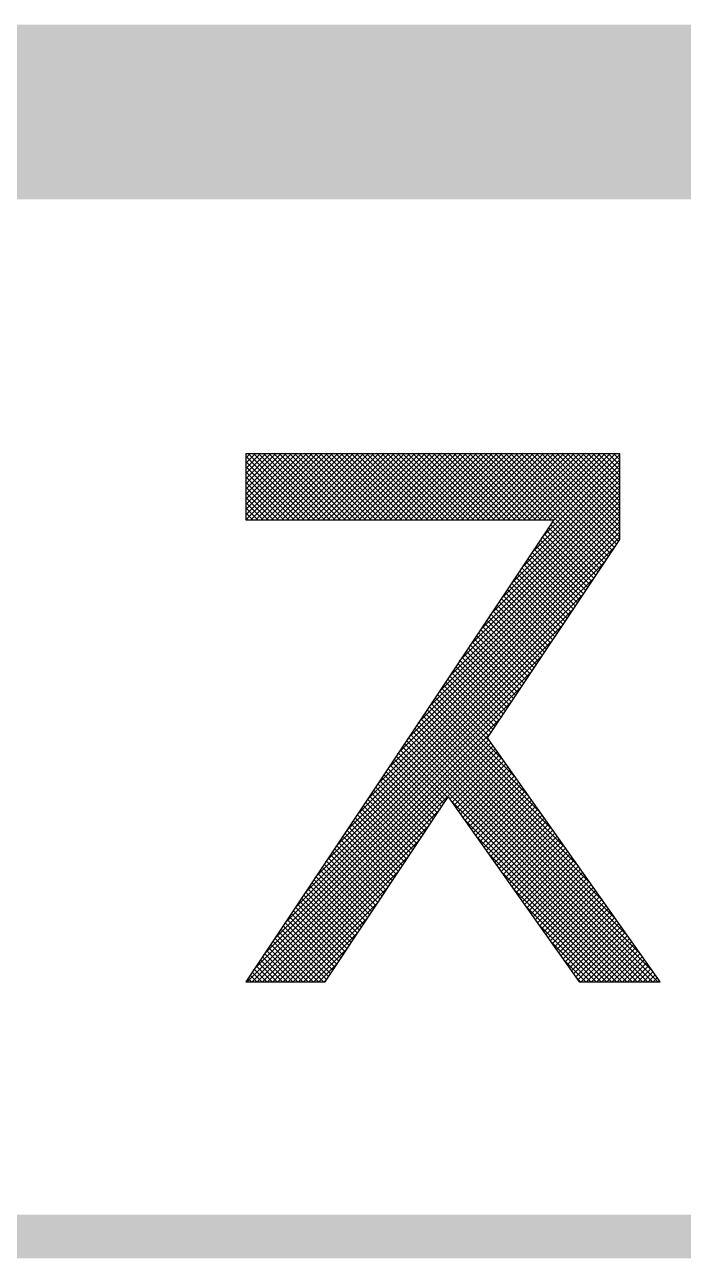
# Model space of a CAD drawing. Extents: x 610887 to 611781, y -400493 to -399849.
# Drawn here: x 611051.96 to 611060.43, y -400442.33 to -400426.48 of the extents above; entities that cross this region are included whole.
import ezdxf

# ---------------------------------------------------------------- set-up
doc = ezdxf.new("R2010")
doc.units = 0
doc.header["$LTSCALE"] = 1000
doc.layers.get('0').update_dxf_attribs({"linetype": 'CONTINUOUS'})
doc.layers.add('9-BOX', color=7, linetype='CONTINUOUS')

# ---------------------------------------------------------------- blocks, each defined once
blk = doc.blocks.new('*X14')
at = {"color": 0}
for p, q in [((237817.761, 346149.348), (237818.811, 346150.398)), ((237817.761, 346149.437), (237818.722, 346150.398)), ((237817.761, 346149.525), (237818.634, 346150.398)), ((237817.761, 346149.613), (237818.546, 346150.398)), ((237817.761, 346149.702), (237818.457, 346150.398)), ((237817.761, 346149.79), (237818.369, 346150.398)), ((237817.761, 346149.879), (237818.28, 346150.398)), ((237817.761, 346149.967), (237818.192, 346150.398)), ((237817.761, 346150.055), (237818.104, 346150.398)), ((237817.761, 346150.144), (237818.015, 346150.398)), ((237817.761, 346150.232), (237817.927, 346150.398)), ((237817.761, 346150.321), (237817.838, 346150.398)), ((237818.849, 346149.264), (237817.761, 346150.352)), ((237818.76, 346149.264), (237817.761, 346150.263)), ((237817.765, 346149.264), (237818.899, 346150.398)), ((237818.937, 346149.264), (237817.803, 346150.398)), ((237817.853, 346149.264), (237818.987, 346150.398)), ((237819.025, 346149.264), (237817.891, 346150.398)), ((237817.942, 346149.264), (237819.076, 346150.398)), ((237819.114, 346149.264), (237817.98, 346150.398)), ((237818.03, 346149.264), (237819.164, 346150.398)), ((237819.202, 346149.264), (237818.068, 346150.398)), ((237818.119, 346149.264), (237819.253, 346150.398)), ((237819.291, 346149.264), (237818.157, 346150.398)), ((237818.207, 346149.264), (237819.341, 346150.398)), ((237819.379, 346149.264), (237818.245, 346150.398)), ((237818.295, 346149.264), (237819.429, 346150.398)), ((237819.467, 346149.264), (237818.333, 346150.398)), ((237818.384, 346149.264), (237819.518, 346150.398)), ((237819.556, 346149.264), (237818.422, 346150.398)), ((237818.472, 346149.264), (237819.606, 346150.398)), ((237819.644, 346149.264), (237818.51, 346150.398)), ((237818.561, 346149.264), (237819.695, 346150.398)), ((237819.733, 346149.264), (237818.599, 346150.398)), ((237818.649, 346149.264), (237819.783, 346150.398)), ((237819.821, 346149.264), (237818.687, 346150.398)), ((237818.737, 346149.264), (237819.871, 346150.398)), ((237819.909, 346149.264), (237818.775, 346150.398)), ((237818.826, 346149.264), (237819.96, 346150.398)), ((237819.998, 346149.264), (237818.864, 346150.398)), ((237818.914, 346149.264), (237820.048, 346150.398)), ((237820.086, 346149.264), (237818.952, 346150.398)), ((237819.003, 346149.264), (237820.137, 346150.398)), ((237820.175, 346149.264), (237819.041, 346150.398)), ((237819.091, 346149.264), (237820.225, 346150.398)), ((237820.263, 346149.264), (237819.129, 346150.398)), ((237819.179, 346149.264), (237820.313, 346150.398)), ((237820.351, 346149.264), (237819.217, 346150.398)), ((237819.268, 346149.264), (237820.402, 346150.398)), ((237820.44, 346149.264), (237819.306, 346150.398)), ((237819.356, 346149.264), (237820.49, 346150.398)), ((237820.528, 346149.264), (237819.394, 346150.398)), ((237819.444, 346149.264), (237820.578, 346150.398)), ((237820.616, 346149.264), (237819.482, 346150.398)), ((237819.533, 346149.264), (237820.667, 346150.398)), ((237820.705, 346149.264), (237819.571, 346150.398)), ((237819.621, 346149.264), (237820.755, 346150.398)), ((237820.793, 346149.264), (237819.659, 346150.398)), ((237819.71, 346149.264), (237820.844, 346150.398)), ((237820.882, 346149.264), (237819.748, 346150.398)), ((237819.798, 346149.264), (237820.932, 346150.398)), ((237820.97, 346149.264), (237819.836, 346150.398)), ((237819.886, 346149.264), (237821.02, 346150.398)), ((237821.058, 346149.264), (237819.924, 346150.398)), ((237819.975, 346149.264), (237821.109, 346150.398)), ((237821.147, 346149.264), (237820.013, 346150.398)), ((237820.063, 346149.264), (237821.197, 346150.398)), ((237821.235, 346149.264), (237820.101, 346150.398)), ((237820.152, 346149.264), (237821.286, 346150.398)), ((237821.324, 346149.264), (237820.19, 346150.398)), ((237820.24, 346149.264), (237821.374, 346150.398)), ((237821.412, 346149.264), (237820.278, 346150.398)), ((237820.328, 346149.264), (237821.462, 346150.398)), ((237821.5, 346149.264), (237820.366, 346150.398)), ((237820.417, 346149.264), (237821.551, 346150.398)), ((237821.589, 346149.264), (237820.455, 346150.398)), ((237820.505, 346149.264), (237821.639, 346150.398)), ((237821.677, 346149.264), (237820.543, 346150.398)), ((237820.594, 346149.264), (237821.728, 346150.398)), ((237821.766, 346149.264), (237820.632, 346150.398)), ((237820.682, 346149.264), (237821.816, 346150.398)), ((237821.854, 346149.264), (237820.72, 346150.398)), ((237820.77, 346149.264), (237821.904, 346150.398)), ((237821.942, 346149.264), (237820.808, 346150.398)), ((237820.859, 346149.264), (237821.993, 346150.398)), ((237822.031, 346149.264), (237820.897, 346150.398)), ((237820.947, 346149.264), (237822.081, 346150.398)), ((237822.119, 346149.264), (237820.985, 346150.398)), ((237821.035, 346149.264), (237822.169, 346150.398)), ((237822.207, 346149.264), (237821.073, 346150.398)), ((237821.124, 346149.264), (237822.258, 346150.398)), ((237822.296, 346149.264), (237821.162, 346150.398)), ((237821.212, 346149.264), (237822.346, 346150.398)), ((237822.384, 346149.264), (237821.25, 346150.398)), ((237821.301, 346149.264), (237822.435, 346150.398)), ((237822.473, 346149.264), (237821.339, 346150.398)), ((237821.389, 346149.264), (237822.523, 346150.398)), ((237822.561, 346149.264), (237821.427, 346150.398)), ((237821.477, 346149.264), (237822.611, 346150.398)), ((237822.649, 346149.264), (237821.515, 346150.398)), ((237821.566, 346149.264), (237822.7, 346150.398)), ((237822.738, 346149.264), (237821.604, 346150.398)), ((237821.654, 346149.264), (237822.788, 346150.398)), ((237822.826, 346149.264), (237821.692, 346150.398)), ((237821.743, 346149.264), (237822.877, 346150.398)), ((237822.915, 346149.264), (237821.781, 346150.398)), ((237821.831, 346149.264), (237822.965, 346150.398)), ((237823.003, 346149.264), (237821.869, 346150.398)), ((237821.919, 346149.264), (237823.053, 346150.398)), ((237823.886, 346148.469), (237821.957, 346150.398)), ((237822.008, 346149.264), (237823.142, 346150.398)), ((237823.921, 346148.522), (237822.046, 346150.398)), ((237822.096, 346149.264), (237823.23, 346150.398)), ((237823.957, 346148.576), (237822.134, 346150.398)), ((237822.185, 346149.264), (237823.319, 346150.398)), ((237823.992, 346148.629), (237822.223, 346150.398)), ((237822.273, 346149.264), (237823.407, 346150.398)), ((237824.027, 346148.682), (237822.311, 346150.398)), ((237822.361, 346149.264), (237823.495, 346150.398)), ((237824.063, 346148.735), (237822.399, 346150.398)), ((237822.45, 346149.264), (237823.584, 346150.398)), ((237824.098, 346148.788), (237822.488, 346150.398)), ((237822.538, 346149.264), (237823.672, 346150.398)), ((237824.133, 346148.841), (237822.576, 346150.398)), ((237822.626, 346149.264), (237823.76, 346150.398)), ((237824.169, 346148.894), (237822.664, 346150.398)), ((237822.715, 346149.264), (237823.849, 346150.398)), ((237824.187, 346148.964), (237822.753, 346150.398)), ((237822.803, 346149.264), (237823.937, 346150.398)), ((237824.187, 346149.052), (237822.841, 346150.398)), ((237822.845, 346148.953), (237824.187, 346150.294)), ((237822.892, 346149.264), (237824.026, 346150.398)), ((237824.187, 346149.141), (237822.93, 346150.398)), ((237822.98, 346149.264), (237824.114, 346150.398)), ((237824.187, 346149.229), (237823.018, 346150.398)), ((237823.022, 346149.218), (237824.187, 346150.383)), ((237824.187, 346149.317), (237823.106, 346150.398)), ((237824.187, 346149.406), (237823.195, 346150.398)), ((237824.187, 346149.494), (237823.283, 346150.398)), ((237824.187, 346149.583), (237823.372, 346150.398)), ((237824.187, 346149.671), (237823.46, 346150.398)), ((237824.187, 346149.759), (237823.548, 346150.398)), ((237824.187, 346149.848), (237823.637, 346150.398)), ((237824.187, 346149.936), (237823.725, 346150.398)), ((237824.187, 346150.025), (237823.814, 346150.398)), ((237824.187, 346150.113), (237823.902, 346150.398)), ((237824.187, 346150.201), (237823.99, 346150.398)), ((237824.187, 346150.29), (237824.079, 346150.398)), ((237824.187, 346150.378), (237824.167, 346150.398)), ((237818.672, 346149.264), (237817.761, 346150.175)), ((237818.584, 346149.264), (237817.761, 346150.087)), ((237822.492, 346148.422), (237824.187, 346150.117)), ((237822.669, 346148.688), (237824.187, 346150.206)), ((237818.495, 346149.264), (237817.761, 346149.998)), ((237818.407, 346149.264), (237817.761, 346149.91)), ((237821.962, 346147.627), (237824.187, 346149.852)), ((237822.138, 346147.892), (237824.187, 346149.941)), ((237822.315, 346148.157), (237824.187, 346150.029)), ((237818.318, 346149.264), (237817.761, 346149.821)), ((237818.23, 346149.264), (237817.761, 346149.733)), ((237818.142, 346149.264), (237817.761, 346149.645)), ((237821.608, 346147.097), (237824.187, 346149.676)), ((237821.785, 346147.362), (237824.187, 346149.764)), ((237818.053, 346149.264), (237817.761, 346149.556)), ((237817.965, 346149.264), (237817.761, 346149.468)), ((237821.078, 346146.301), (237824.187, 346149.41)), ((237821.254, 346146.566), (237824.187, 346149.499)), ((237821.431, 346146.831), (237824.187, 346149.587)), ((237817.876, 346149.264), (237817.761, 346149.379)), ((237817.788, 346149.264), (237817.761, 346149.291)), ((237820.724, 346145.771), (237824.187, 346149.234)), ((237820.901, 346146.036), (237824.187, 346149.322)), ((237823.851, 346148.416), (237823.033, 346149.234)), ((237820.371, 346145.24), (237824.187, 346149.057)), ((237820.547, 346145.506), (237824.187, 346149.145)), ((237823.709, 346148.204), (237822.892, 346149.022)), ((237823.744, 346148.257), (237822.927, 346149.075)), ((237823.78, 346148.31), (237822.962, 346149.128)), ((237823.815, 346148.363), (237822.998, 346149.181)), ((237820.017, 346144.71), (237824.105, 346148.798)), ((237820.194, 346144.975), (237824.187, 346148.968)), ((237823.568, 346147.992), (237822.75, 346148.81)), ((237823.603, 346148.045), (237822.786, 346148.863)), ((237823.638, 346148.098), (237822.821, 346148.916)), ((237823.674, 346148.151), (237822.856, 346148.969)), ((237823.426, 346147.78), (237822.609, 346148.598)), ((237823.462, 346147.833), (237822.644, 346148.651)), ((237823.497, 346147.886), (237822.679, 346148.704)), ((237823.532, 346147.939), (237822.715, 346148.757)), ((237819.84, 346144.445), (237823.928, 346148.533)), ((237823.285, 346147.568), (237822.467, 346148.385)), ((237823.32, 346147.621), (237822.503, 346148.438)), ((237823.355, 346147.674), (237822.538, 346148.492)), ((237823.391, 346147.727), (237822.573, 346148.545)), ((237819.663, 346144.18), (237823.751, 346148.267)), ((237823.143, 346147.356), (237822.326, 346148.173)), ((237823.179, 346147.409), (237822.361, 346148.226)), ((237823.214, 346147.462), (237822.397, 346148.279)), ((237823.249, 346147.515), (237822.432, 346148.332)), ((237819.487, 346143.915), (237823.574, 346148.002)), ((237823.002, 346147.144), (237822.184, 346147.961)), ((237823.037, 346147.197), (237822.22, 346148.014)), ((237823.073, 346147.25), (237822.255, 346148.067)), ((237823.108, 346147.303), (237822.291, 346148.12)), ((237819.31, 346143.649), (237823.397, 346147.737)), ((237822.86, 346146.932), (237822.043, 346147.749)), ((237822.896, 346146.985), (237822.078, 346147.802)), ((237822.931, 346147.038), (237822.114, 346147.855)), ((237822.966, 346147.091), (237822.149, 346147.908)), ((237822.719, 346146.72), (237821.902, 346147.537)), ((237822.754, 346146.773), (237821.937, 346147.59)), ((237822.79, 346146.826), (237821.972, 346147.643)), ((237822.825, 346146.879), (237822.008, 346147.696)), ((237819.133, 346143.384), (237823.22, 346147.471)), ((237822.578, 346146.507), (237821.76, 346147.325)), ((237822.613, 346146.561), (237821.796, 346147.378)), ((237822.648, 346146.614), (237821.831, 346147.431)), ((237822.684, 346146.667), (237821.866, 346147.484)), ((237818.956, 346143.119), (237823.043, 346147.206)), ((237822.436, 346146.295), (237821.619, 346147.113)), ((237822.471, 346146.348), (237821.654, 346147.166)), ((237822.507, 346146.401), (237821.689, 346147.219)), ((237822.542, 346146.454), (237821.725, 346147.272)), ((237818.78, 346142.854), (237822.866, 346146.941)), ((237822.295, 346146.083), (237821.477, 346146.901)), ((237822.33, 346146.136), (237821.513, 346146.954)), ((237822.365, 346146.189), (237821.548, 346147.007)), ((237822.401, 346146.242), (237821.583, 346147.06)), ((237818.603, 346142.589), (237822.689, 346146.675)), ((237822.153, 346145.871), (237821.336, 346146.688)), ((237822.189, 346145.924), (237821.371, 346146.741)), ((237822.224, 346145.977), (237821.407, 346146.794)), ((237822.259, 346146.03), (237821.442, 346146.847)), ((237822.012, 346145.659), (237821.195, 346146.476)), ((237822.047, 346145.712), (237821.23, 346146.529)), ((237822.082, 346145.765), (237821.265, 346146.582)), ((237822.118, 346145.818), (237821.301, 346146.635)), ((237818.426, 346142.324), (237822.513, 346146.41)), ((237822.187, 346145.13), (237821.053, 346146.264)), ((237821.972, 346145.434), (237821.088, 346146.317)), ((237821.941, 346145.553), (237821.124, 346146.37)), ((237821.976, 346145.606), (237821.159, 346146.423)), ((237818.249, 346142.058), (237822.336, 346146.145)), ((237823.047, 346143.917), (237820.912, 346146.052)), ((237822.832, 346144.22), (237820.947, 346146.105)), ((237822.617, 346144.523), (237820.982, 346146.158)), ((237822.402, 346144.827), (237821.018, 346146.211)), ((237818.072, 346141.793), (237822.159, 346145.879)), ((237823.907, 346142.703), (237820.77, 346145.84)), ((237823.692, 346143.006), (237820.806, 346145.893)), ((237823.477, 346143.31), (237820.841, 346145.946)), ((237823.262, 346143.613), (237820.876, 346145.999)), ((237817.896, 346141.528), (237821.982, 346145.614)), ((237824.767, 346141.489), (237820.629, 346145.628)), ((237824.552, 346141.793), (237820.664, 346145.681)), ((237824.337, 346142.096), (237820.7, 346145.734)), ((237824.122, 346142.4), (237820.735, 346145.787)), ((237817.782, 346141.326), (237821.938, 346145.482)), ((237817.87, 346141.326), (237821.974, 346145.43)), ((237824.577, 346141.326), (237820.487, 346145.416)), ((237824.665, 346141.326), (237820.523, 346145.469)), ((237824.754, 346141.326), (237820.558, 346145.522)), ((237824.842, 346141.326), (237820.593, 346145.575)), ((237817.959, 346141.326), (237822.011, 346145.378)), ((237818.047, 346141.326), (237822.048, 346145.327)), ((237821.164, 346144.385), (237820.346, 346145.203)), ((237821.199, 346144.439), (237820.381, 346145.257)), ((237821.235, 346144.492), (237820.417, 346145.31)), ((237824.489, 346141.326), (237820.452, 346145.363)), ((237821.27, 346144.46), (237822.084, 346145.275)), ((237821.307, 346144.409), (237822.121, 346145.223)), ((237821.023, 346144.173), (237820.205, 346144.991)), ((237821.058, 346144.226), (237820.24, 346145.044)), ((237821.093, 346144.279), (237820.275, 346145.097)), ((237821.129, 346144.332), (237820.311, 346145.15)), ((237821.343, 346144.357), (237822.158, 346145.171)), ((237821.38, 346144.305), (237822.194, 346145.12)), ((237821.416, 346144.253), (237822.231, 346145.068)), ((237821.453, 346144.202), (237822.268, 346145.016)), ((237821.49, 346144.15), (237822.304, 346144.965)), ((237820.881, 346143.961), (237820.063, 346144.779)), ((237820.916, 346144.014), (237820.098, 346144.832)), ((237820.952, 346144.067), (237820.134, 346144.885)), ((237820.987, 346144.12), (237820.169, 346144.938)), ((237821.526, 346144.098), (237822.341, 346144.913)), ((237821.563, 346144.046), (237822.378, 346144.861)), ((237821.6, 346143.995), (237822.414, 346144.809)), ((237821.636, 346143.943), (237822.451, 346144.758)), ((237820.74, 346143.749), (237819.922, 346144.567)), ((237820.775, 346143.802), (237819.957, 346144.62)), ((237820.81, 346143.855), (237819.992, 346144.673)), ((237820.846, 346143.908), (237820.028, 346144.726)), ((237821.673, 346143.891), (237822.488, 346144.706)), ((237821.71, 346143.84), (237822.524, 346144.654)), ((237821.746, 346143.788), (237822.561, 346144.602)), ((237821.783, 346143.736), (237822.598, 346144.551)), ((237820.598, 346143.537), (237819.78, 346144.355)), ((237820.634, 346143.59), (237819.816, 346144.408)), ((237820.669, 346143.643), (237819.851, 346144.461)), ((237820.704, 346143.696), (237819.886, 346144.514)), ((237824.4, 346141.326), (237821.279, 346144.447)), ((237821.82, 346143.684), (237822.634, 346144.499)), ((237821.856, 346143.633), (237822.671, 346144.447)), ((237821.893, 346143.581), (237822.708, 346144.395)), ((237821.93, 346143.529), (237822.744, 346144.344)), ((237818.136, 346141.326), (237821.102, 346144.292)), ((237820.457, 346143.325), (237819.639, 346144.143)), ((237820.492, 346143.378), (237819.674, 346144.196)), ((237820.528, 346143.431), (237819.71, 346144.249)), ((237820.563, 346143.484), (237819.745, 346144.302)), ((237824.312, 346141.326), (237821.494, 346144.143)), ((237821.966, 346143.477), (237822.781, 346144.292)), ((237822.003, 346143.426), (237822.818, 346144.24)), ((237822.04, 346143.374), (237822.854, 346144.189)), ((237822.076, 346143.322), (237822.891, 346144.137)), ((237818.224, 346141.326), (237820.925, 346144.027)), ((237820.315, 346143.113), (237819.497, 346143.931)), ((237820.351, 346143.166), (237819.533, 346143.984)), ((237820.386, 346143.219), (237819.568, 346144.037)), ((237820.421, 346143.272), (237819.604, 346144.09)), ((237822.113, 346143.27), (237822.928, 346144.085)), ((237822.15, 346143.219), (237822.964, 346144.033)), ((237822.186, 346143.167), (237823.001, 346143.982)), ((237822.223, 346143.115), (237823.038, 346143.93)), ((237818.312, 346141.326), (237820.748, 346143.762)), ((237820.174, 346142.901), (237819.356, 346143.719)), ((237820.209, 346142.954), (237819.391, 346143.772)), ((237820.245, 346143.007), (237819.427, 346143.825)), ((237820.28, 346143.06), (237819.462, 346143.878)), ((237824.223, 346141.326), (237821.709, 346143.84)), ((237822.26, 346143.064), (237823.074, 346143.878)), ((237822.296, 346143.012), (237823.111, 346143.826)), ((237822.333, 346142.96), (237823.148, 346143.775)), ((237822.37, 346142.908), (237823.184, 346143.723)), ((237818.401, 346141.326), (237820.571, 346143.496)), ((237820.032, 346142.689), (237819.215, 346143.506)), ((237820.068, 346142.742), (237819.25, 346143.559)), ((237820.103, 346142.795), (237819.285, 346143.612)), ((237820.139, 346142.848), (237819.321, 346143.666)), ((237824.135, 346141.326), (237821.924, 346143.537)), ((237822.406, 346142.857), (237823.221, 346143.671)), ((237822.443, 346142.805), (237823.258, 346143.62)), ((237822.48, 346142.753), (237823.294, 346143.568)), ((237822.516, 346142.701), (237823.331, 346143.516)), ((237819.891, 346142.476), (237819.073, 346143.294)), ((237819.926, 346142.529), (237819.109, 346143.347)), ((237819.962, 346142.582), (237819.144, 346143.4)), ((237819.997, 346142.636), (237819.179, 346143.453)), ((237822.553, 346142.65), (237823.368, 346143.464)), ((237822.59, 346142.598), (237823.404, 346143.413)), ((237822.626, 346142.546), (237823.441, 346143.361)), ((237822.663, 346142.495), (237823.478, 346143.309)), ((237818.489, 346141.326), (237820.394, 346143.231)), ((237819.75, 346142.264), (237818.932, 346143.082)), ((237819.785, 346142.317), (237818.967, 346143.135)), ((237819.82, 346142.37), (237819.002, 346143.188)), ((237819.856, 346142.423), (237819.038, 346143.241)), ((237824.047, 346141.326), (237822.139, 346143.233)), ((237822.7, 346142.443), (237823.514, 346143.257)), ((237822.736, 346142.391), (237823.551, 346143.206)), ((237822.773, 346142.339), (237823.588, 346143.154)), ((237822.81, 346142.288), (237823.624, 346143.102)), ((237818.578, 346141.326), (237820.217, 346142.966)), ((237819.608, 346142.052), (237818.79, 346142.87)), ((237819.644, 346142.105), (237818.826, 346142.923)), ((237819.679, 346142.158), (237818.861, 346142.976)), ((237819.714, 346142.211), (237818.896, 346143.029)), ((237823.958, 346141.326), (237822.354, 346142.93)), ((237822.846, 346142.236), (237823.661, 346143.051)), ((237822.883, 346142.184), (237823.697, 346142.999)), ((237822.92, 346142.132), (237823.734, 346142.947)), ((237822.956, 346142.081), (237823.771, 346142.895)), ((237822.993, 346142.029), (237823.807, 346142.844)), ((237819.467, 346141.84), (237818.649, 346142.658)), ((237818.666, 346141.326), (237820.041, 346142.701)), ((237819.502, 346141.893), (237818.684, 346142.711)), ((237819.537, 346141.946), (237818.72, 346142.764)), ((237819.573, 346141.999), (237818.755, 346142.817)), ((237823.029, 346141.977), (237823.844, 346142.792)), ((237823.066, 346141.926), (237823.881, 346142.74)), ((237823.103, 346141.874), (237823.917, 346142.688)), ((237823.139, 346141.822), (237823.954, 346142.637)), ((237819.325, 346141.628), (237818.508, 346142.446)), ((237819.361, 346141.681), (237818.543, 346142.499)), ((237819.396, 346141.734), (237818.578, 346142.552)), ((237819.431, 346141.787), (237818.614, 346142.605)), ((237818.754, 346141.326), (237819.864, 346142.435)), ((237823.87, 346141.326), (237822.569, 346142.627)), ((237823.176, 346141.77), (237823.991, 346142.585)), ((237823.213, 346141.719), (237824.027, 346142.533)), ((237823.249, 346141.667), (237824.064, 346142.482)), ((237823.286, 346141.615), (237824.101, 346142.43)), ((237819.184, 346141.416), (237818.366, 346142.234)), ((237819.219, 346141.469), (237818.401, 346142.287)), ((237819.255, 346141.522), (237818.437, 346142.34)), ((237819.29, 346141.575), (237818.472, 346142.393)), ((237823.782, 346141.326), (237822.784, 346142.323)), ((237823.323, 346141.563), (237824.137, 346142.378)), ((237823.359, 346141.512), (237824.174, 346142.326)), ((237823.396, 346141.46), (237824.211, 346142.275)), ((237823.433, 346141.408), (237824.247, 346142.223)), ((237818.92, 346141.326), (237818.225, 346142.021)), ((237819.009, 346141.326), (237818.26, 346142.075)), ((237819.097, 346141.326), (237818.295, 346142.128)), ((237819.149, 346141.363), (237818.331, 346142.181)), ((237818.843, 346141.326), (237819.687, 346142.17)), ((237823.693, 346141.326), (237822.999, 346142.02)), ((237823.469, 346141.356), (237824.284, 346142.171)), ((237823.527, 346141.326), (237824.321, 346142.119)), ((237823.616, 346141.326), (237824.357, 346142.068)), ((237823.704, 346141.326), (237824.394, 346142.016)), ((237818.567, 346141.326), (237818.083, 346141.809)), ((237818.655, 346141.326), (237818.119, 346141.862)), ((237818.743, 346141.326), (237818.154, 346141.915)), ((237818.832, 346141.326), (237818.189, 346141.968)), ((237818.931, 346141.326), (237819.51, 346141.905)), ((237823.792, 346141.326), (237824.431, 346141.964)), ((237823.881, 346141.326), (237824.467, 346141.913)), ((237823.969, 346141.326), (237824.504, 346141.861)), ((237824.058, 346141.326), (237824.541, 346141.809)), ((237818.213, 346141.326), (237817.942, 346141.597)), ((237818.301, 346141.326), (237817.977, 346141.65)), ((237818.39, 346141.326), (237818.013, 346141.703)), ((237818.478, 346141.326), (237818.048, 346141.756)), ((237819.019, 346141.326), (237819.333, 346141.64)), ((237823.605, 346141.326), (237823.214, 346141.716)), ((237824.146, 346141.326), (237824.577, 346141.757)), ((237824.234, 346141.326), (237824.614, 346141.706)), ((237824.323, 346141.326), (237824.651, 346141.654)), ((237824.411, 346141.326), (237824.687, 346141.602)), ((237817.859, 346141.326), (237817.8, 346141.385)), ((237817.948, 346141.326), (237817.836, 346141.438)), ((237818.036, 346141.326), (237817.871, 346141.491)), ((237818.125, 346141.326), (237817.906, 346141.544)), ((237819.108, 346141.326), (237819.156, 346141.374)), ((237823.516, 346141.326), (237823.429, 346141.413)), ((237824.5, 346141.326), (237824.724, 346141.55)), ((237824.588, 346141.326), (237824.761, 346141.499)), ((237824.676, 346141.326), (237824.797, 346141.447)), ((237824.765, 346141.326), (237824.834, 346141.395)), ((237817.771, 346141.326), (237817.765, 346141.332)), ((237824.853, 346141.326), (237824.871, 346141.343))]:
    blk.add_line(p, q, dxfattribs=at)
blk = doc.blocks.new('*X4')
at = {"color": 0}
for p, q in [((237817.761, 346149.348), (237818.811, 346150.398)), ((237817.761, 346149.437), (237818.722, 346150.398)), ((237817.761, 346149.525), (237818.634, 346150.398)), ((237817.761, 346149.613), (237818.546, 346150.398)), ((237817.761, 346149.702), (237818.457, 346150.398)), ((237817.761, 346149.79), (237818.369, 346150.398)), ((237817.761, 346149.879), (237818.28, 346150.398)), ((237817.761, 346149.967), (237818.192, 346150.398)), ((237817.761, 346150.055), (237818.104, 346150.398)), ((237817.761, 346150.144), (237818.015, 346150.398)), ((237817.761, 346150.232), (237817.927, 346150.398)), ((237817.761, 346150.321), (237817.838, 346150.398)), ((237818.849, 346149.264), (237817.761, 346150.352)), ((237818.76, 346149.264), (237817.761, 346150.263)), ((237817.765, 346149.264), (237818.899, 346150.398)), ((237818.937, 346149.264), (237817.803, 346150.398)), ((237817.853, 346149.264), (237818.987, 346150.398)), ((237819.025, 346149.264), (237817.891, 346150.398)), ((237817.942, 346149.264), (237819.076, 346150.398)), ((237819.114, 346149.264), (237817.98, 346150.398)), ((237818.03, 346149.264), (237819.164, 346150.398)), ((237819.202, 346149.264), (237818.068, 346150.398)), ((237818.119, 346149.264), (237819.253, 346150.398)), ((237819.291, 346149.264), (237818.157, 346150.398)), ((237818.207, 346149.264), (237819.341, 346150.398)), ((237819.379, 346149.264), (237818.245, 346150.398)), ((237818.295, 346149.264), (237819.429, 346150.398)), ((237819.467, 346149.264), (237818.333, 346150.398)), ((237818.384, 346149.264), (237819.518, 346150.398)), ((237819.556, 346149.264), (237818.422, 346150.398)), ((237818.472, 346149.264), (237819.606, 346150.398)), ((237819.644, 346149.264), (237818.51, 346150.398)), ((237818.561, 346149.264), (237819.695, 346150.398)), ((237819.733, 346149.264), (237818.599, 346150.398)), ((237818.649, 346149.264), (237819.783, 346150.398)), ((237819.821, 346149.264), (237818.687, 346150.398)), ((237818.737, 346149.264), (237819.871, 346150.398)), ((237819.909, 346149.264), (237818.775, 346150.398)), ((237818.826, 346149.264), (237819.96, 346150.398)), ((237819.998, 346149.264), (237818.864, 346150.398)), ((237818.914, 346149.264), (237820.048, 346150.398)), ((237820.086, 346149.264), (237818.952, 346150.398)), ((237819.003, 346149.264), (237820.137, 346150.398)), ((237820.175, 346149.264), (237819.041, 346150.398)), ((237819.091, 346149.264), (237820.225, 346150.398)), ((237820.263, 346149.264), (237819.129, 346150.398)), ((237819.179, 346149.264), (237820.313, 346150.398)), ((237820.351, 346149.264), (237819.217, 346150.398)), ((237819.268, 346149.264), (237820.402, 346150.398)), ((237820.44, 346149.264), (237819.306, 346150.398)), ((237819.356, 346149.264), (237820.49, 346150.398)), ((237820.528, 346149.264), (237819.394, 346150.398)), ((237819.444, 346149.264), (237820.578, 346150.398)), ((237820.616, 346149.264), (237819.482, 346150.398)), ((237819.533, 346149.264), (237820.667, 346150.398)), ((237820.705, 346149.264), (237819.571, 346150.398)), ((237819.621, 346149.264), (237820.755, 346150.398)), ((237820.793, 346149.264), (237819.659, 346150.398)), ((237819.71, 346149.264), (237820.844, 346150.398)), ((237820.882, 346149.264), (237819.748, 346150.398)), ((237819.798, 346149.264), (237820.932, 346150.398)), ((237820.97, 346149.264), (237819.836, 346150.398)), ((237819.886, 346149.264), (237821.02, 346150.398)), ((237821.058, 346149.264), (237819.924, 346150.398)), ((237819.975, 346149.264), (237821.109, 346150.398)), ((237821.147, 346149.264), (237820.013, 346150.398)), ((237820.063, 346149.264), (237821.197, 346150.398)), ((237821.235, 346149.264), (237820.101, 346150.398)), ((237820.152, 346149.264), (237821.286, 346150.398)), ((237821.324, 346149.264), (237820.19, 346150.398)), ((237820.24, 346149.264), (237821.374, 346150.398)), ((237821.412, 346149.264), (237820.278, 346150.398)), ((237820.328, 346149.264), (237821.462, 346150.398)), ((237821.5, 346149.264), (237820.366, 346150.398)), ((237820.417, 346149.264), (237821.551, 346150.398)), ((237821.589, 346149.264), (237820.455, 346150.398)), ((237820.505, 346149.264), (237821.639, 346150.398)), ((237821.677, 346149.264), (237820.543, 346150.398)), ((237820.594, 346149.264), (237821.728, 346150.398)), ((237821.766, 346149.264), (237820.632, 346150.398)), ((237820.682, 346149.264), (237821.816, 346150.398)), ((237821.854, 346149.264), (237820.72, 346150.398)), ((237820.77, 346149.264), (237821.904, 346150.398)), ((237821.942, 346149.264), (237820.808, 346150.398)), ((237820.859, 346149.264), (237821.993, 346150.398)), ((237822.031, 346149.264), (237820.897, 346150.398)), ((237820.947, 346149.264), (237822.081, 346150.398)), ((237822.119, 346149.264), (237820.985, 346150.398)), ((237821.035, 346149.264), (237822.169, 346150.398)), ((237822.207, 346149.264), (237821.073, 346150.398)), ((237821.124, 346149.264), (237822.258, 346150.398)), ((237822.296, 346149.264), (237821.162, 346150.398)), ((237821.212, 346149.264), (237822.346, 346150.398)), ((237822.384, 346149.264), (237821.25, 346150.398)), ((237821.301, 346149.264), (237822.435, 346150.398)), ((237822.473, 346149.264), (237821.339, 346150.398)), ((237821.389, 346149.264), (237822.523, 346150.398)), ((237822.561, 346149.264), (237821.427, 346150.398)), ((237821.477, 346149.264), (237822.611, 346150.398)), ((237822.649, 346149.264), (237821.515, 346150.398)), ((237821.566, 346149.264), (237822.7, 346150.398)), ((237822.738, 346149.264), (237821.604, 346150.398)), ((237821.654, 346149.264), (237822.788, 346150.398)), ((237822.826, 346149.264), (237821.692, 346150.398)), ((237821.743, 346149.264), (237822.877, 346150.398)), ((237822.915, 346149.264), (237821.781, 346150.398)), ((237821.831, 346149.264), (237822.965, 346150.398)), ((237823.003, 346149.264), (237821.869, 346150.398)), ((237821.919, 346149.264), (237823.053, 346150.398)), ((237823.886, 346148.469), (237821.957, 346150.398)), ((237822.008, 346149.264), (237823.142, 346150.398)), ((237823.921, 346148.522), (237822.046, 346150.398)), ((237822.096, 346149.264), (237823.23, 346150.398)), ((237823.957, 346148.576), (237822.134, 346150.398)), ((237822.185, 346149.264), (237823.319, 346150.398)), ((237823.992, 346148.629), (237822.223, 346150.398)), ((237822.273, 346149.264), (237823.407, 346150.398)), ((237824.027, 346148.682), (237822.311, 346150.398)), ((237822.361, 346149.264), (237823.495, 346150.398)), ((237824.063, 346148.735), (237822.399, 346150.398)), ((237822.45, 346149.264), (237823.584, 346150.398)), ((237824.098, 346148.788), (237822.488, 346150.398)), ((237822.538, 346149.264), (237823.672, 346150.398)), ((237824.133, 346148.841), (237822.576, 346150.398)), ((237822.626, 346149.264), (237823.76, 346150.398)), ((237824.169, 346148.894), (237822.664, 346150.398)), ((237822.715, 346149.264), (237823.849, 346150.398)), ((237824.187, 346148.964), (237822.753, 346150.398)), ((237822.803, 346149.264), (237823.937, 346150.398)), ((237824.187, 346149.052), (237822.841, 346150.398)), ((237822.845, 346148.953), (237824.187, 346150.294)), ((237822.892, 346149.264), (237824.026, 346150.398)), ((237824.187, 346149.141), (237822.93, 346150.398)), ((237822.98, 346149.264), (237824.114, 346150.398)), ((237824.187, 346149.229), (237823.018, 346150.398)), ((237823.022, 346149.218), (237824.187, 346150.383)), ((237824.187, 346149.317), (237823.106, 346150.398)), ((237824.187, 346149.406), (237823.195, 346150.398)), ((237824.187, 346149.494), (237823.283, 346150.398)), ((237824.187, 346149.583), (237823.372, 346150.398)), ((237824.187, 346149.671), (237823.46, 346150.398)), ((237824.187, 346149.759), (237823.548, 346150.398)), ((237824.187, 346149.848), (237823.637, 346150.398)), ((237824.187, 346149.936), (237823.725, 346150.398)), ((237824.187, 346150.025), (237823.814, 346150.398)), ((237824.187, 346150.113), (237823.902, 346150.398)), ((237824.187, 346150.201), (237823.99, 346150.398)), ((237824.187, 346150.29), (237824.079, 346150.398)), ((237824.187, 346150.378), (237824.167, 346150.398)), ((237818.672, 346149.264), (237817.761, 346150.175)), ((237818.584, 346149.264), (237817.761, 346150.087)), ((237822.492, 346148.422), (237824.187, 346150.117)), ((237822.669, 346148.688), (237824.187, 346150.206)), ((237818.495, 346149.264), (237817.761, 346149.998)), ((237818.407, 346149.264), (237817.761, 346149.91)), ((237821.962, 346147.627), (237824.187, 346149.852)), ((237822.138, 346147.892), (237824.187, 346149.941)), ((237822.315, 346148.157), (237824.187, 346150.029)), ((237818.318, 346149.264), (237817.761, 346149.821)), ((237818.23, 346149.264), (237817.761, 346149.733)), ((237818.142, 346149.264), (237817.761, 346149.645)), ((237821.608, 346147.097), (237824.187, 346149.676)), ((237821.785, 346147.362), (237824.187, 346149.764)), ((237818.053, 346149.264), (237817.761, 346149.556)), ((237817.965, 346149.264), (237817.761, 346149.468)), ((237821.078, 346146.301), (237824.187, 346149.41)), ((237821.254, 346146.566), (237824.187, 346149.499)), ((237821.431, 346146.831), (237824.187, 346149.587)), ((237817.876, 346149.264), (237817.761, 346149.379)), ((237817.788, 346149.264), (237817.761, 346149.291)), ((237820.724, 346145.771), (237824.187, 346149.234)), ((237820.901, 346146.036), (237824.187, 346149.322)), ((237823.851, 346148.416), (237823.033, 346149.234)), ((237820.371, 346145.24), (237824.187, 346149.057)), ((237820.547, 346145.506), (237824.187, 346149.145)), ((237823.709, 346148.204), (237822.892, 346149.022)), ((237823.744, 346148.257), (237822.927, 346149.075)), ((237823.78, 346148.31), (237822.962, 346149.128)), ((237823.815, 346148.363), (237822.998, 346149.181)), ((237820.017, 346144.71), (237824.105, 346148.798)), ((237820.194, 346144.975), (237824.187, 346148.968)), ((237823.568, 346147.992), (237822.75, 346148.81)), ((237823.603, 346148.045), (237822.786, 346148.863)), ((237823.638, 346148.098), (237822.821, 346148.916)), ((237823.674, 346148.151), (237822.856, 346148.969)), ((237823.426, 346147.78), (237822.609, 346148.598)), ((237823.462, 346147.833), (237822.644, 346148.651)), ((237823.497, 346147.886), (237822.679, 346148.704)), ((237823.532, 346147.939), (237822.715, 346148.757)), ((237819.84, 346144.445), (237823.928, 346148.533)), ((237823.285, 346147.568), (237822.467, 346148.385)), ((237823.32, 346147.621), (237822.503, 346148.438)), ((237823.355, 346147.674), (237822.538, 346148.492)), ((237823.391, 346147.727), (237822.573, 346148.545)), ((237819.663, 346144.18), (237823.751, 346148.267)), ((237823.143, 346147.356), (237822.326, 346148.173)), ((237823.179, 346147.409), (237822.361, 346148.226)), ((237823.214, 346147.462), (237822.397, 346148.279)), ((237823.249, 346147.515), (237822.432, 346148.332)), ((237819.487, 346143.915), (237823.574, 346148.002)), ((237823.002, 346147.144), (237822.184, 346147.961)), ((237823.037, 346147.197), (237822.22, 346148.014)), ((237823.073, 346147.25), (237822.255, 346148.067)), ((237823.108, 346147.303), (237822.291, 346148.12)), ((237819.31, 346143.649), (237823.397, 346147.737)), ((237822.86, 346146.932), (237822.043, 346147.749)), ((237822.896, 346146.985), (237822.078, 346147.802)), ((237822.931, 346147.038), (237822.114, 346147.855)), ((237822.966, 346147.091), (237822.149, 346147.908)), ((237822.719, 346146.72), (237821.902, 346147.537)), ((237822.754, 346146.773), (237821.937, 346147.59)), ((237822.79, 346146.826), (237821.972, 346147.643)), ((237822.825, 346146.879), (237822.008, 346147.696)), ((237819.133, 346143.384), (237823.22, 346147.471)), ((237822.578, 346146.507), (237821.76, 346147.325)), ((237822.613, 346146.561), (237821.796, 346147.378)), ((237822.648, 346146.614), (237821.831, 346147.431)), ((237822.684, 346146.667), (237821.866, 346147.484)), ((237818.956, 346143.119), (237823.043, 346147.206)), ((237822.436, 346146.295), (237821.619, 346147.113)), ((237822.471, 346146.348), (237821.654, 346147.166)), ((237822.507, 346146.401), (237821.689, 346147.219)), ((237822.542, 346146.454), (237821.725, 346147.272)), ((237818.78, 346142.854), (237822.866, 346146.941)), ((237822.295, 346146.083), (237821.477, 346146.901)), ((237822.33, 346146.136), (237821.513, 346146.954)), ((237822.365, 346146.189), (237821.548, 346147.007)), ((237822.401, 346146.242), (237821.583, 346147.06)), ((237818.603, 346142.589), (237822.689, 346146.675)), ((237822.153, 346145.871), (237821.336, 346146.688)), ((237822.189, 346145.924), (237821.371, 346146.741)), ((237822.224, 346145.977), (237821.407, 346146.794)), ((237822.259, 346146.03), (237821.442, 346146.847)), ((237822.012, 346145.659), (237821.195, 346146.476)), ((237822.047, 346145.712), (237821.23, 346146.529)), ((237822.082, 346145.765), (237821.265, 346146.582)), ((237822.118, 346145.818), (237821.301, 346146.635)), ((237818.426, 346142.324), (237822.513, 346146.41)), ((237822.187, 346145.13), (237821.053, 346146.264)), ((237821.972, 346145.434), (237821.088, 346146.317)), ((237821.941, 346145.553), (237821.124, 346146.37)), ((237821.976, 346145.606), (237821.159, 346146.423)), ((237818.249, 346142.058), (237822.336, 346146.145)), ((237823.047, 346143.917), (237820.912, 346146.052)), ((237822.832, 346144.22), (237820.947, 346146.105)), ((237822.617, 346144.523), (237820.982, 346146.158)), ((237822.402, 346144.827), (237821.018, 346146.211)), ((237818.072, 346141.793), (237822.159, 346145.879)), ((237823.907, 346142.703), (237820.77, 346145.84)), ((237823.692, 346143.006), (237820.806, 346145.893)), ((237823.477, 346143.31), (237820.841, 346145.946)), ((237823.262, 346143.613), (237820.876, 346145.999)), ((237817.896, 346141.528), (237821.982, 346145.614)), ((237824.767, 346141.489), (237820.629, 346145.628)), ((237824.552, 346141.793), (237820.664, 346145.681)), ((237824.337, 346142.096), (237820.7, 346145.734)), ((237824.122, 346142.4), (237820.735, 346145.787)), ((237817.782, 346141.326), (237821.938, 346145.482)), ((237817.87, 346141.326), (237821.974, 346145.43)), ((237824.577, 346141.326), (237820.487, 346145.416)), ((237824.665, 346141.326), (237820.523, 346145.469)), ((237824.754, 346141.326), (237820.558, 346145.522)), ((237824.842, 346141.326), (237820.593, 346145.575)), ((237817.959, 346141.326), (237822.011, 346145.378)), ((237818.047, 346141.326), (237822.048, 346145.327)), ((237821.164, 346144.385), (237820.346, 346145.203)), ((237821.199, 346144.439), (237820.381, 346145.257)), ((237821.235, 346144.492), (237820.417, 346145.31)), ((237824.489, 346141.326), (237820.452, 346145.363)), ((237821.27, 346144.46), (237822.084, 346145.275)), ((237821.307, 346144.409), (237822.121, 346145.223)), ((237821.023, 346144.173), (237820.205, 346144.991)), ((237821.058, 346144.226), (237820.24, 346145.044)), ((237821.093, 346144.279), (237820.275, 346145.097)), ((237821.129, 346144.332), (237820.311, 346145.15)), ((237821.343, 346144.357), (237822.158, 346145.171)), ((237821.38, 346144.305), (237822.194, 346145.12)), ((237821.416, 346144.253), (237822.231, 346145.068)), ((237821.453, 346144.202), (237822.268, 346145.016)), ((237821.49, 346144.15), (237822.304, 346144.965)), ((237820.881, 346143.961), (237820.063, 346144.779)), ((237820.916, 346144.014), (237820.098, 346144.832)), ((237820.952, 346144.067), (237820.134, 346144.885)), ((237820.987, 346144.12), (237820.169, 346144.938)), ((237821.526, 346144.098), (237822.341, 346144.913)), ((237821.563, 346144.046), (237822.378, 346144.861)), ((237821.6, 346143.995), (237822.414, 346144.809)), ((237821.636, 346143.943), (237822.451, 346144.758)), ((237820.74, 346143.749), (237819.922, 346144.567)), ((237820.775, 346143.802), (237819.957, 346144.62)), ((237820.81, 346143.855), (237819.992, 346144.673)), ((237820.846, 346143.908), (237820.028, 346144.726)), ((237821.673, 346143.891), (237822.488, 346144.706)), ((237821.71, 346143.84), (237822.524, 346144.654)), ((237821.746, 346143.788), (237822.561, 346144.602)), ((237821.783, 346143.736), (237822.598, 346144.551)), ((237820.598, 346143.537), (237819.78, 346144.355)), ((237820.634, 346143.59), (237819.816, 346144.408)), ((237820.669, 346143.643), (237819.851, 346144.461)), ((237820.704, 346143.696), (237819.886, 346144.514)), ((237824.4, 346141.326), (237821.279, 346144.447)), ((237821.82, 346143.684), (237822.634, 346144.499)), ((237821.856, 346143.633), (237822.671, 346144.447)), ((237821.893, 346143.581), (237822.708, 346144.395)), ((237821.93, 346143.529), (237822.744, 346144.344)), ((237818.136, 346141.326), (237821.102, 346144.292)), ((237820.457, 346143.325), (237819.639, 346144.143)), ((237820.492, 346143.378), (237819.674, 346144.196)), ((237820.528, 346143.431), (237819.71, 346144.249)), ((237820.563, 346143.484), (237819.745, 346144.302)), ((237824.312, 346141.326), (237821.494, 346144.143)), ((237821.966, 346143.477), (237822.781, 346144.292)), ((237822.003, 346143.426), (237822.818, 346144.24)), ((237822.04, 346143.374), (237822.854, 346144.189)), ((237822.076, 346143.322), (237822.891, 346144.137)), ((237818.224, 346141.326), (237820.925, 346144.027)), ((237820.315, 346143.113), (237819.497, 346143.931)), ((237820.351, 346143.166), (237819.533, 346143.984)), ((237820.386, 346143.219), (237819.568, 346144.037)), ((237820.421, 346143.272), (237819.604, 346144.09)), ((237822.113, 346143.27), (237822.928, 346144.085)), ((237822.15, 346143.219), (237822.964, 346144.033)), ((237822.186, 346143.167), (237823.001, 346143.982)), ((237822.223, 346143.115), (237823.038, 346143.93)), ((237818.312, 346141.326), (237820.748, 346143.762)), ((237820.174, 346142.901), (237819.356, 346143.719)), ((237820.209, 346142.954), (237819.391, 346143.772)), ((237820.245, 346143.007), (237819.427, 346143.825)), ((237820.28, 346143.06), (237819.462, 346143.878)), ((237824.223, 346141.326), (237821.709, 346143.84)), ((237822.26, 346143.064), (237823.074, 346143.878)), ((237822.296, 346143.012), (237823.111, 346143.826)), ((237822.333, 346142.96), (237823.148, 346143.775)), ((237822.37, 346142.908), (237823.184, 346143.723)), ((237818.401, 346141.326), (237820.571, 346143.496)), ((237820.032, 346142.689), (237819.215, 346143.506)), ((237820.068, 346142.742), (237819.25, 346143.559)), ((237820.103, 346142.795), (237819.285, 346143.612)), ((237820.139, 346142.848), (237819.321, 346143.666)), ((237824.135, 346141.326), (237821.924, 346143.537)), ((237822.406, 346142.857), (237823.221, 346143.671)), ((237822.443, 346142.805), (237823.258, 346143.62)), ((237822.48, 346142.753), (237823.294, 346143.568)), ((237822.516, 346142.701), (237823.331, 346143.516)), ((237819.891, 346142.476), (237819.073, 346143.294)), ((237819.926, 346142.529), (237819.109, 346143.347)), ((237819.962, 346142.582), (237819.144, 346143.4)), ((237819.997, 346142.636), (237819.179, 346143.453)), ((237822.553, 346142.65), (237823.368, 346143.464)), ((237822.59, 346142.598), (237823.404, 346143.413)), ((237822.626, 346142.546), (237823.441, 346143.361)), ((237822.663, 346142.495), (237823.478, 346143.309)), ((237818.489, 346141.326), (237820.394, 346143.231)), ((237819.75, 346142.264), (237818.932, 346143.082)), ((237819.785, 346142.317), (237818.967, 346143.135)), ((237819.82, 346142.37), (237819.002, 346143.188)), ((237819.856, 346142.423), (237819.038, 346143.241)), ((237824.047, 346141.326), (237822.139, 346143.233)), ((237822.7, 346142.443), (237823.514, 346143.257)), ((237822.736, 346142.391), (237823.551, 346143.206)), ((237822.773, 346142.339), (237823.588, 346143.154)), ((237822.81, 346142.288), (237823.624, 346143.102)), ((237818.578, 346141.326), (237820.217, 346142.966)), ((237819.608, 346142.052), (237818.79, 346142.87)), ((237819.644, 346142.105), (237818.826, 346142.923)), ((237819.679, 346142.158), (237818.861, 346142.976)), ((237819.714, 346142.211), (237818.896, 346143.029)), ((237823.958, 346141.326), (237822.354, 346142.93)), ((237822.846, 346142.236), (237823.661, 346143.051)), ((237822.883, 346142.184), (237823.697, 346142.999)), ((237822.92, 346142.132), (237823.734, 346142.947)), ((237822.956, 346142.081), (237823.771, 346142.895)), ((237822.993, 346142.029), (237823.807, 346142.844)), ((237819.467, 346141.84), (237818.649, 346142.658)), ((237818.666, 346141.326), (237820.041, 346142.701)), ((237819.502, 346141.893), (237818.684, 346142.711)), ((237819.537, 346141.946), (237818.72, 346142.764)), ((237819.573, 346141.999), (237818.755, 346142.817)), ((237823.029, 346141.977), (237823.844, 346142.792)), ((237823.066, 346141.926), (237823.881, 346142.74)), ((237823.103, 346141.874), (237823.917, 346142.688)), ((237823.139, 346141.822), (237823.954, 346142.637)), ((237819.325, 346141.628), (237818.508, 346142.446)), ((237819.361, 346141.681), (237818.543, 346142.499)), ((237819.396, 346141.734), (237818.578, 346142.552)), ((237819.431, 346141.787), (237818.614, 346142.605)), ((237818.754, 346141.326), (237819.864, 346142.435)), ((237823.87, 346141.326), (237822.569, 346142.627)), ((237823.176, 346141.77), (237823.991, 346142.585)), ((237823.213, 346141.719), (237824.027, 346142.533)), ((237823.249, 346141.667), (237824.064, 346142.482)), ((237823.286, 346141.615), (237824.101, 346142.43)), ((237819.184, 346141.416), (237818.366, 346142.234)), ((237819.219, 346141.469), (237818.401, 346142.287)), ((237819.255, 346141.522), (237818.437, 346142.34)), ((237819.29, 346141.575), (237818.472, 346142.393)), ((237823.782, 346141.326), (237822.784, 346142.323)), ((237823.323, 346141.563), (237824.137, 346142.378)), ((237823.359, 346141.512), (237824.174, 346142.326)), ((237823.396, 346141.46), (237824.211, 346142.275)), ((237823.433, 346141.408), (237824.247, 346142.223)), ((237818.92, 346141.326), (237818.225, 346142.021)), ((237819.009, 346141.326), (237818.26, 346142.075)), ((237819.097, 346141.326), (237818.295, 346142.128)), ((237819.149, 346141.363), (237818.331, 346142.181)), ((237818.843, 346141.326), (237819.687, 346142.17)), ((237823.693, 346141.326), (237822.999, 346142.02)), ((237823.469, 346141.356), (237824.284, 346142.171)), ((237823.527, 346141.326), (237824.321, 346142.119)), ((237823.616, 346141.326), (237824.357, 346142.068)), ((237823.704, 346141.326), (237824.394, 346142.016)), ((237818.567, 346141.326), (237818.083, 346141.809)), ((237818.655, 346141.326), (237818.119, 346141.862)), ((237818.743, 346141.326), (237818.154, 346141.915)), ((237818.832, 346141.326), (237818.189, 346141.968)), ((237818.931, 346141.326), (237819.51, 346141.905)), ((237823.792, 346141.326), (237824.431, 346141.964)), ((237823.881, 346141.326), (237824.467, 346141.913)), ((237823.969, 346141.326), (237824.504, 346141.861)), ((237824.058, 346141.326), (237824.541, 346141.809)), ((237818.213, 346141.326), (237817.942, 346141.597)), ((237818.301, 346141.326), (237817.977, 346141.65)), ((237818.39, 346141.326), (237818.013, 346141.703)), ((237818.478, 346141.326), (237818.048, 346141.756)), ((237819.019, 346141.326), (237819.333, 346141.64)), ((237823.605, 346141.326), (237823.214, 346141.716)), ((237824.146, 346141.326), (237824.577, 346141.757)), ((237824.234, 346141.326), (237824.614, 346141.706)), ((237824.323, 346141.326), (237824.651, 346141.654)), ((237824.411, 346141.326), (237824.687, 346141.602)), ((237817.859, 346141.326), (237817.8, 346141.385)), ((237817.948, 346141.326), (237817.836, 346141.438)), ((237818.036, 346141.326), (237817.871, 346141.491)), ((237818.125, 346141.326), (237817.906, 346141.544)), ((237819.108, 346141.326), (237819.156, 346141.374)), ((237823.516, 346141.326), (237823.429, 346141.413)), ((237824.5, 346141.326), (237824.724, 346141.55)), ((237824.588, 346141.326), (237824.761, 346141.499)), ((237824.676, 346141.326), (237824.797, 346141.447)), ((237824.765, 346141.326), (237824.834, 346141.395)), ((237817.771, 346141.326), (237817.765, 346141.332)), ((237824.853, 346141.326), (237824.871, 346141.343))]:
    blk.add_line(p, q, dxfattribs=at)

msp = doc.modelspace()

# ---------------------------------------------------------------- linework, layer by layer
at = {"layer": '9-BOX', "linetype": 'Continuous'}
for p, q in [((611059.608, -400431.994), (611054.802, -400431.994)), ((611059.608, -400431.994), (611054.802, -400431.994)), ((611054.802, -400431.994), (611054.802, -400432.842)), ((611054.802, -400431.994), (611054.802, -400432.842)), ((611059.608, -400433.098), (611059.608, -400431.994)), ((611059.608, -400433.098), (611059.608, -400431.994)), ((611058.76, -400432.842), (611054.802, -400438.779)), ((611058.76, -400432.842), (611054.802, -400438.779)), ((611054.802, -400432.842), (611058.76, -400432.842)), ((611054.802, -400432.842), (611058.76, -400432.842)), ((611057.909, -400435.646), (611059.608, -400433.098)), ((611057.909, -400435.646), (611059.608, -400433.098)), ((611060.128, -400438.779), (611057.909, -400435.646)), ((611060.128, -400438.779), (611057.909, -400435.646)), ((611055.821, -400438.779), (611057.404, -400436.404)), ((611055.821, -400438.779), (611057.404, -400436.404)), ((611057.404, -400436.404), (611059.087, -400438.779)), ((611057.404, -400436.404), (611059.087, -400438.779)), ((611054.802, -400438.779), (611055.821, -400438.779)), ((611054.802, -400438.779), (611055.821, -400438.779)), ((611059.087, -400438.779), (611060.128, -400438.779)), ((611059.087, -400438.779), (611060.128, -400438.779))]:
    msp.add_line(p, q, dxfattribs=at)
at = {"layer": '9-BOX'}
for points, const_width in [([(610945.259, -400427.604), (611737.391, -400427.604)], 2.244), ([(610991.261, -400442.051), (611279.615, -400442.051)], 0.561)]:
    msp.add_lwpolyline(points, dxfattribs=dict(at, const_width=const_width))

# ---------------------------------------------------------------- block references
at = {"layer": '9-BOX', "xscale": 0.747874584980309, "yscale": 0.7478745854459703, "zscale": 0.747874585471672}
for name in ['*X14', '*X4']:
    msp.add_blockref(name, (433196.942, -659309.079), dxfattribs=at)

doc.saveas('drawing.dxf')
